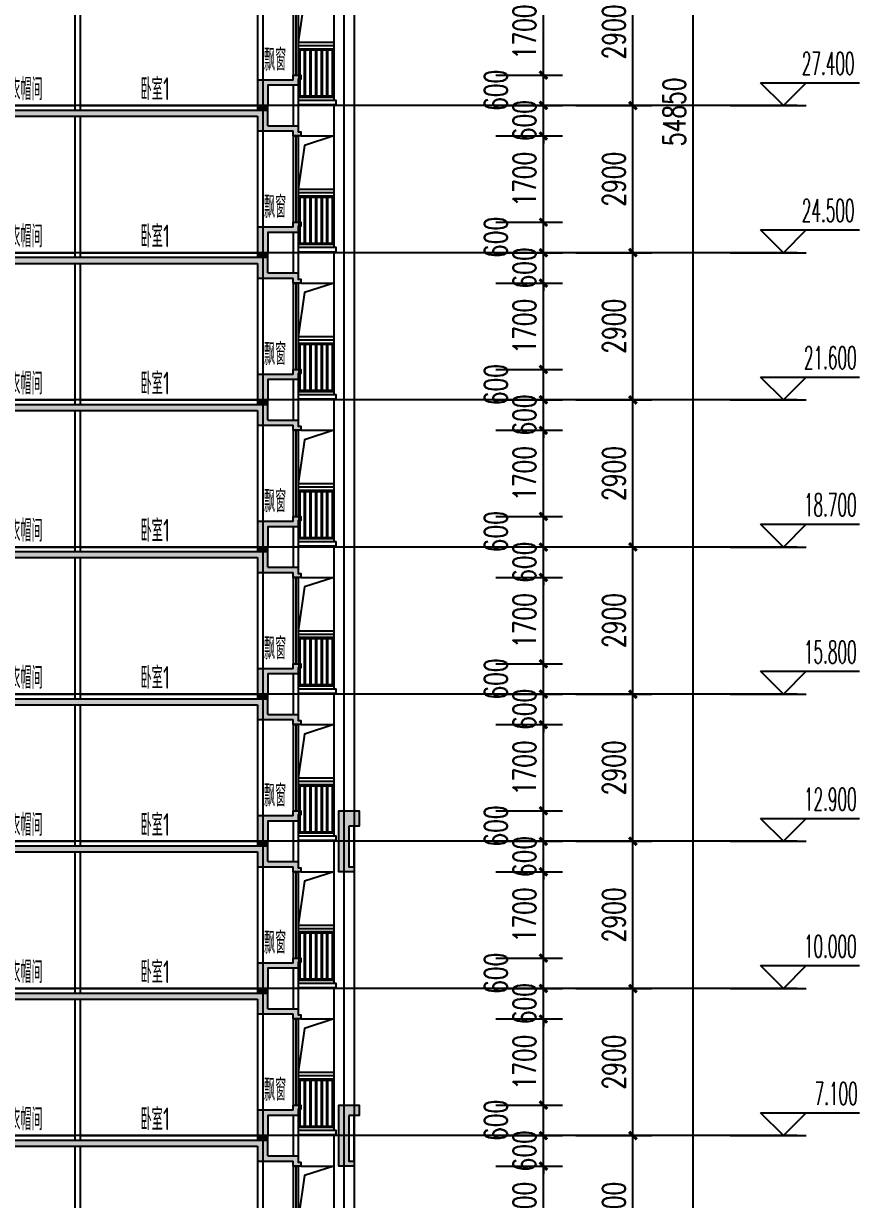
# Model space of a CAD drawing. Extents: x -59851 to 653804, y -249523 to 437614.
# Drawn here: x 556384 to 572857, y 370430 to 393604 of the extents above; entities that cross this region are included whole.
import ezdxf

# ---------------------------------------------------------------- set-up
doc = ezdxf.new("R2010")
doc.units = 0
doc.header["$LTSCALE"] = 1000
doc.header["$MEASUREMENT"] = 0
for name, color, linetype in [('A-看线', 105, 'Continuous'), ('A-第三道尺寸线', 105, 'Continuous'), ('DIM_ELEV', 3, 'Continuous'), ('DOTE', 16, 'Continuous'), ('PUB_DIM', 3, 'Continuous'), ('PUB_HATCH', 8, 'Continuous'), ('PUB_TEXT', 7, 'Continuous'), ('WALL', 2, 'Continuous'), ('WINDOW', 4, 'Continuous'), ('剖面构造层', 7, 'Continuous')]:
    doc.layers.add(name, color=color, linetype=linetype)
doc.styles.add('_TCH_DIM', font='SIMPLEX.shx', dxfattribs={"width": 0.7, "bigfont": 'GBCBIG.shx'})
doc.styles.add('_TCH_DIM_T3', font='SIMPLEX.shx', dxfattribs={"width": 0.705882, "bigfont": 'GBCBIG.shx'})
doc.styles.get("Standard").update_dxf_attribs({"font": 'gbenor.shx', "width": 0.7, "bigfont": 'gbcbig.shx'})
doc.dimstyles.new('_TCH_ARCH&&150', dxfattribs={"dimtxt": 446.25, "dimasz": 150, "dimexe": 375, "dimexo": 450, "dimgap": 150, "dimtad": 1, "dimdec": 0, "dimzin": 0, "dimdsep": 46, "dimtxsty": '_TCH_DIM_T3', "dimblk": 'ARCHTICK', "dimcen": 0.09, "dimclrt": 7, "dimazin": 2, "dimtfac": 1, "dimtdec": 0, "dimtix": 1, "dimtmove": 2, "dimatfit": 3, "dimfxl": 0, "dimtolj": 1, "dimtzin": 0, "dimarcsym": 0})

# ---------------------------------------------------------------- blocks, each defined once
blk = doc.blocks.new('jfdskajkj')
for p, q in [((349765, 362647), (350465, 362647)), ((349765, 362582), (350465, 362582)), ((349765, 362517), (350465, 362517)), ((349765, 362492), (350465, 362492)), ((349775, 362492), (349775, 361587)), ((349795, 362492), (349795, 361587)), ((349885, 362492), (349885, 361587)), ((349905, 362492), (349905, 361587)), ((349995, 362492), (349995, 361587)), ((350015, 362492), (350015, 361587)), ((350105, 362492), (350105, 361587)), ((350125, 362492), (350125, 361587)), ((350215, 362492), (350215, 361587)), ((350235, 362492), (350235, 361587)), ((350325, 362492), (350325, 361587)), ((350345, 362492), (350345, 361587)), ((350435, 362492), (350435, 361587)), ((350455, 362492), (350455, 361587)), ((349765, 361587), (350465, 361587)), ((349765, 361562), (350465, 361562))]:
    blk.add_line(p, q)
blk = doc.blocks.new('sssection0407')
at = {"layer": 'PUB_HATCH'}
h = blk.add_hatch(color=256, dxfattribs=at)
h.dxf.hatch_style = 1
h.paths.add_polyline_path([(347646, 363897), (347046, 363897), (347046, 364207), (346946, 364207), (346946, 363797), (347546, 363797), (347546, 363697), (347646, 363697), (347696, 363697), (347696, 363777), (347646, 363777)])
h.paths.add_polyline_path([(346946, 364207), (341246, 364207), (341246, 364187), (340346, 364187), (340346, 363897), (339746, 363897), (339746, 364297), (339646, 364297), (339646, 363797), (339746, 363797), (340446, 363797), (340446, 364067), (341246, 364067), (341246, 363797), (341446, 363797), (341446, 364087), (346846, 364087), (346846, 363797), (346946, 363797)])
h.paths.add_polyline_path([(339646, 364297), (339546, 364297), (339546, 364197), (338146, 364197), (338146, 363797), (338246, 363797), (338246, 364077), (339546, 364077), (339546, 363797), (339646, 363797)])
h.paths.add_polyline_path([(338146, 364197), (338046, 364197), (338046, 363797), (338146, 363797)])
h.paths.add_polyline_path([(332346, 364247), (329646, 364247), (329646, 363797), (329746, 363797), (329746, 364127), (332246, 364127), (332246, 363797), (332346, 363797)])
h.paths.add_polyline_path([(329646, 364247), (329546, 364247), (329546, 363797), (329646, 363797)])
h.paths.add_polyline_path([(334146, 364197), (332746, 364197), (332746, 364077), (334046, 364077), (334046, 363797), (334146, 363797)])
h.paths.add_polyline_path([(332746, 364197), (332446, 364197), (332446, 364247), (332346, 364247), (332346, 363797), (332446, 363797), (332446, 364077), (332746, 364077)])
h.paths.add_polyline_path([(334246, 364197), (334146, 364197), (334146, 363797), (334246, 363797)])
h = blk.add_hatch(color=256, dxfattribs=at)
h.dxf.hatch_style = 1
h.paths.add_polyline_path([(346946, 364297), (346846, 364297), (346846, 364207), (346946, 364207)])
h.paths.add_polyline_path([(347046, 364297), (346946, 364297), (346946, 364207), (347046, 364207)])
h = blk.add_hatch(color=256, dxfattribs=at)
h.dxf.hatch_style = 1
h.paths.add_polyline_path([(346946, 361897), (346846, 361897), (346846, 361397), (346946, 361397)])
h.paths.add_polyline_path([(347646, 361917), (347656, 361917), (347656, 361997), (347546, 361997), (347546, 361897), (346946, 361897), (346946, 361397), (347046, 361397), (347046, 361797), (347646, 361797)])
h.paths.add_polyline_path([(347676, 361997), (347656, 361997), (347656, 361917), (347676, 361917)])
h.paths.add_polyline_path([(347696, 361997), (347676, 361997), (347676, 361917), (347696, 361917)])
at = {"layer": 'A-看线'}
for points in [[(348346, 364297), (348346, 361497)], [(348746, 364297), (348746, 361397)], [(346846, 363797), (346846, 361897)], [(348346, 363697), (347769, 363511), (347646, 362647)], [(347696, 363697), (348346, 363697)], [(347646, 361417), (348396, 361417), (348396, 361497), (347646, 361497)], [(348346, 361417), (348346, 361397)]]:
    blk.add_lwpolyline(points, dxfattribs=at)
at = {"layer": 'WALL'}
for p, q in [((347546, 363697), (347646, 363697)), ((347546, 361997), (347646, 361997))]:
    blk.add_line(p, q, dxfattribs=at)
for points in [[(343246, 364297), (343246, 364207)], [(343346, 364297), (343346, 364207)], [(346846, 364297), (346846, 364207)], [(347046, 363897), (347046, 364297)], [(347546, 364297), (347546, 363897)], [(347646, 364297), (347646, 363777), (347696, 363777), (347696, 363697), (347546, 363697), (347546, 363797)], [(341246, 364207), (347046, 364207)], [(341446, 364087), (346846, 364087)], [(343246, 364087), (343246, 361397)], [(343346, 364087), (343346, 361397)], [(346846, 364087), (346846, 363797), (347546, 363797)], [(347046, 363897), (347646, 363897)], [(347546, 361897), (347546, 361997), (347696, 361997), (347696, 361917), (347646, 361917), (347646, 361397)], [(347546, 361897), (346846, 361897), (346846, 361397)], [(347646, 361797), (347046, 361797), (347046, 361397)], [(347546, 361797), (347546, 361397)]]:
    blk.add_lwpolyline(points, dxfattribs=at)
at = {"layer": 'WINDOW'}
for points in [[(347546, 363697), (347546, 361997)], [(347596, 363697), (347596, 361997)], [(347646, 363697), (347646, 361997)]]:
    blk.add_lwpolyline(points, dxfattribs=at)
at = {"layer": '剖面构造层'}
for points in [[(341346, 364297), (343246, 364297)], [(343346, 364297), (346846, 364297)]]:
    blk.add_lwpolyline(points, dxfattribs=at)
at = {"layer": 'A-看线'}
blk.add_blockref('jfdskajkj', (-2120, 0), dxfattribs=at)
at = {"layer": 'PUB_TEXT', "width": 0.7}
for s, height, p in [('飘窗', 434, (346971, 362082)), ('衣帽间', 434, (341953, 361502)), ('卧室', 434, (344540, 361502)), ('1', 450, (344982, 361502))]:
    blk.add_text(s, height=height, dxfattribs=at).set_placement(p)
blk = doc.blocks.new('_ArchTick')
at = {"color": 0, "linetype": 'ByBlock', "const_width": 0.4}
blk.add_lwpolyline([(-0.5, -0.5), (0.5, 0.5)], dxfattribs=at)
blk = doc.blocks.new('*D4909')
at = {"layer": 'Defpoints', "color": 0, "transparency": 16777216}
for p in [(567982, 419288), (569581, 419288), (567982, 364438)]:
    blk.add_point(p, dxfattribs=at)
at = {"layer": 'PUB_DIM', "color": 0, "lineweight": -2, "transparency": 16777216}
for p, q in [((568432, 419288), (569956, 419288)), ((569581, 364438), (569581, 419288)), ((568432, 364438), (569956, 364438))]:
    blk.add_line(p, q, dxfattribs=at)
at = {"layer": 'PUB_DIM', "color": 0, "lineweight": -2, "transparency": 16777216, "xscale": 150, "yscale": 150, "zscale": 150}
for p, rotation in [((569581, 419288), 90), ((569581, 364438), 270)]:
    blk.add_blockref('_ArchTick', p, dxfattribs=dict(at, rotation=rotation))
at = {"layer": 'PUB_DIM', "color": 7, "transparency": 16777216, "insert": (569208, 391863), "char_height": 446.2, "attachment_point": 5, "rotation": 90, "style": '_TCH_DIM_T3'}
blk.add_mtext('\\A1;54850', dxfattribs=at)
blk = doc.blocks.new('*D4919')
at = {"layer": 'Defpoints', "color": 0, "transparency": 16777216}
for p in [(566819, 394888), (568392, 394888), (566819, 391988)]:
    blk.add_point(p, dxfattribs=at)
at = {"layer": 'PUB_DIM', "color": 0, "lineweight": -2, "transparency": 16777216}
for p, q in [((567269, 394888), (568767, 394888)), ((568392, 391988), (568392, 394888)), ((567269, 391988), (568767, 391988))]:
    blk.add_line(p, q, dxfattribs=at)
at = {"layer": 'PUB_DIM', "color": 0, "lineweight": -2, "transparency": 16777216, "xscale": 150, "yscale": 150, "zscale": 150}
for p, rotation in [((568392, 394888), 90), ((568392, 391988), 270)]:
    blk.add_blockref('_ArchTick', p, dxfattribs=dict(at, rotation=rotation))
at = {"layer": 'PUB_DIM', "color": 7, "transparency": 16777216, "insert": (568019, 393438), "char_height": 446.2, "attachment_point": 5, "rotation": 90, "style": '_TCH_DIM_T3'}
blk.add_mtext('\\A1;2900', dxfattribs=at)
blk = doc.blocks.new('*D4920')
at = {"layer": 'Defpoints', "color": 0, "transparency": 16777216}
for p in [(566819, 391988), (568392, 391988), (566819, 389088)]:
    blk.add_point(p, dxfattribs=at)
at = {"layer": 'PUB_DIM', "color": 0, "lineweight": -2, "transparency": 16777216}
for p, q in [((567269, 391988), (568767, 391988)), ((568392, 389088), (568392, 391988)), ((567269, 389088), (568767, 389088))]:
    blk.add_line(p, q, dxfattribs=at)
at = {"layer": 'PUB_DIM', "color": 0, "lineweight": -2, "transparency": 16777216, "xscale": 150, "yscale": 150, "zscale": 150}
for p, rotation in [((568392, 391988), 90), ((568392, 389088), 270)]:
    blk.add_blockref('_ArchTick', p, dxfattribs=dict(at, rotation=rotation))
at = {"layer": 'PUB_DIM', "color": 7, "transparency": 16777216, "insert": (568019, 390538), "char_height": 446.2, "attachment_point": 5, "rotation": 90, "style": '_TCH_DIM_T3'}
blk.add_mtext('\\A1;2900', dxfattribs=at)
blk = doc.blocks.new('*D4921')
at = {"layer": 'Defpoints', "color": 0, "transparency": 16777216}
for p in [(566819, 389088), (568392, 389088), (566819, 386188)]:
    blk.add_point(p, dxfattribs=at)
at = {"layer": 'PUB_DIM', "color": 0, "lineweight": -2, "transparency": 16777216}
for p, q in [((567269, 389088), (568767, 389088)), ((568392, 386188), (568392, 389088)), ((567269, 386188), (568767, 386188))]:
    blk.add_line(p, q, dxfattribs=at)
at = {"layer": 'PUB_DIM', "color": 0, "lineweight": -2, "transparency": 16777216, "xscale": 150, "yscale": 150, "zscale": 150}
for p, rotation in [((568392, 389088), 90), ((568392, 386188), 270)]:
    blk.add_blockref('_ArchTick', p, dxfattribs=dict(at, rotation=rotation))
at = {"layer": 'PUB_DIM', "color": 7, "transparency": 16777216, "insert": (568019, 387638), "char_height": 446.2, "attachment_point": 5, "rotation": 90, "style": '_TCH_DIM_T3'}
blk.add_mtext('\\A1;2900', dxfattribs=at)
blk = doc.blocks.new('*D4922')
at = {"layer": 'Defpoints', "color": 0, "transparency": 16777216}
for p in [(566819, 386188), (568392, 386188), (566819, 383288)]:
    blk.add_point(p, dxfattribs=at)
at = {"layer": 'PUB_DIM', "color": 0, "lineweight": -2, "transparency": 16777216}
for p, q in [((567269, 386188), (568767, 386188)), ((568392, 383288), (568392, 386188)), ((567269, 383288), (568767, 383288))]:
    blk.add_line(p, q, dxfattribs=at)
at = {"layer": 'PUB_DIM', "color": 0, "lineweight": -2, "transparency": 16777216, "xscale": 150, "yscale": 150, "zscale": 150}
for p, rotation in [((568392, 386188), 90), ((568392, 383288), 270)]:
    blk.add_blockref('_ArchTick', p, dxfattribs=dict(at, rotation=rotation))
at = {"layer": 'PUB_DIM', "color": 7, "transparency": 16777216, "insert": (568019, 384738), "char_height": 446.2, "attachment_point": 5, "rotation": 90, "style": '_TCH_DIM_T3'}
blk.add_mtext('\\A1;2900', dxfattribs=at)
blk = doc.blocks.new('*D4923')
at = {"layer": 'Defpoints', "color": 0, "transparency": 16777216}
for p in [(566819, 383288), (568392, 383288), (566819, 380388)]:
    blk.add_point(p, dxfattribs=at)
at = {"layer": 'PUB_DIM', "color": 0, "lineweight": -2, "transparency": 16777216}
for p, q in [((567269, 383288), (568767, 383288)), ((568392, 380388), (568392, 383288)), ((567269, 380388), (568767, 380388))]:
    blk.add_line(p, q, dxfattribs=at)
at = {"layer": 'PUB_DIM', "color": 0, "lineweight": -2, "transparency": 16777216, "xscale": 150, "yscale": 150, "zscale": 150}
for p, rotation in [((568392, 383288), 90), ((568392, 380388), 270)]:
    blk.add_blockref('_ArchTick', p, dxfattribs=dict(at, rotation=rotation))
at = {"layer": 'PUB_DIM', "color": 7, "transparency": 16777216, "insert": (568019, 381838), "char_height": 446.2, "attachment_point": 5, "rotation": 90, "style": '_TCH_DIM_T3'}
blk.add_mtext('\\A1;2900', dxfattribs=at)
blk = doc.blocks.new('*D4924')
at = {"layer": 'Defpoints', "color": 0, "transparency": 16777216}
for p in [(566819, 380388), (568392, 380388), (566819, 377488)]:
    blk.add_point(p, dxfattribs=at)
at = {"layer": 'PUB_DIM', "color": 0, "lineweight": -2, "transparency": 16777216}
for p, q in [((567269, 380388), (568767, 380388)), ((568392, 377488), (568392, 380388)), ((567269, 377488), (568767, 377488))]:
    blk.add_line(p, q, dxfattribs=at)
at = {"layer": 'PUB_DIM', "color": 0, "lineweight": -2, "transparency": 16777216, "xscale": 150, "yscale": 150, "zscale": 150}
for p, rotation in [((568392, 380388), 90), ((568392, 377488), 270)]:
    blk.add_blockref('_ArchTick', p, dxfattribs=dict(at, rotation=rotation))
at = {"layer": 'PUB_DIM', "color": 7, "transparency": 16777216, "insert": (568019, 378938), "char_height": 446.2, "attachment_point": 5, "rotation": 90, "style": '_TCH_DIM_T3'}
blk.add_mtext('\\A1;2900', dxfattribs=at)
blk = doc.blocks.new('*D4925')
at = {"layer": 'Defpoints', "color": 0, "transparency": 16777216}
for p in [(566819, 377488), (568392, 377488), (566819, 374588)]:
    blk.add_point(p, dxfattribs=at)
at = {"layer": 'PUB_DIM', "color": 0, "lineweight": -2, "transparency": 16777216}
for p, q in [((567269, 377488), (568767, 377488)), ((568392, 374588), (568392, 377488)), ((567269, 374588), (568767, 374588))]:
    blk.add_line(p, q, dxfattribs=at)
at = {"layer": 'PUB_DIM', "color": 0, "lineweight": -2, "transparency": 16777216, "xscale": 150, "yscale": 150, "zscale": 150}
for p, rotation in [((568392, 377488), 90), ((568392, 374588), 270)]:
    blk.add_blockref('_ArchTick', p, dxfattribs=dict(at, rotation=rotation))
at = {"layer": 'PUB_DIM', "color": 7, "transparency": 16777216, "insert": (568019, 376038), "char_height": 446.2, "attachment_point": 5, "rotation": 90, "style": '_TCH_DIM_T3'}
blk.add_mtext('\\A1;2900', dxfattribs=at)
blk = doc.blocks.new('*D4926')
at = {"layer": 'Defpoints', "color": 0, "transparency": 16777216}
for p in [(566819, 374588), (568392, 374588), (566819, 371688)]:
    blk.add_point(p, dxfattribs=at)
at = {"layer": 'PUB_DIM', "color": 0, "lineweight": -2, "transparency": 16777216}
for p, q in [((567269, 374588), (568767, 374588)), ((568392, 371688), (568392, 374588)), ((567269, 371688), (568767, 371688))]:
    blk.add_line(p, q, dxfattribs=at)
at = {"layer": 'PUB_DIM', "color": 0, "lineweight": -2, "transparency": 16777216, "xscale": 150, "yscale": 150, "zscale": 150}
for p, rotation in [((568392, 374588), 90), ((568392, 371688), 270)]:
    blk.add_blockref('_ArchTick', p, dxfattribs=dict(at, rotation=rotation))
at = {"layer": 'PUB_DIM', "color": 7, "transparency": 16777216, "insert": (568019, 373138), "char_height": 446.2, "attachment_point": 5, "rotation": 90, "style": '_TCH_DIM_T3'}
blk.add_mtext('\\A1;2900', dxfattribs=at)
blk = doc.blocks.new('*D4927')
at = {"layer": 'Defpoints', "color": 0, "transparency": 16777216}
for p in [(566819, 371688), (568392, 371688), (566819, 368788)]:
    blk.add_point(p, dxfattribs=at)
at = {"layer": 'PUB_DIM', "color": 0, "lineweight": -2, "transparency": 16777216}
for p, q in [((567269, 371688), (568767, 371688)), ((568392, 368788), (568392, 371688)), ((567269, 368788), (568767, 368788))]:
    blk.add_line(p, q, dxfattribs=at)
at = {"layer": 'PUB_DIM', "color": 0, "lineweight": -2, "transparency": 16777216, "xscale": 150, "yscale": 150, "zscale": 150}
for p, rotation in [((568392, 371688), 90), ((568392, 368788), 270)]:
    blk.add_blockref('_ArchTick', p, dxfattribs=dict(at, rotation=rotation))
at = {"layer": 'PUB_DIM', "color": 7, "transparency": 16777216, "insert": (568019, 370238), "char_height": 446.2, "attachment_point": 5, "rotation": 90, "style": '_TCH_DIM_T3'}
blk.add_mtext('\\A1;2900', dxfattribs=at)
blk = doc.blocks.new('*D4939')
at = {"layer": 'A-第三道尺寸线', "color": 0, "lineweight": -2, "transparency": 16777216}
for p, q in [((565694, 371088), (567003, 371088)), ((566628, 369388), (566628, 371088)), ((565694, 369388), (567003, 369388))]:
    blk.add_line(p, q, dxfattribs=at)
at = {"layer": 'Defpoints', "color": 0, "transparency": 16777216}
for p in [(565244, 371088), (566628, 371088), (565244, 369388)]:
    blk.add_point(p, dxfattribs=at)
at = {"layer": 'A-第三道尺寸线', "color": 0, "lineweight": -2, "transparency": 16777216, "xscale": 150, "yscale": 150, "zscale": 150}
for p, rotation in [((566628, 371088), 90), ((566628, 369388), 270)]:
    blk.add_blockref('_ArchTick', p, dxfattribs=dict(at, rotation=rotation))
at = {"layer": 'A-第三道尺寸线', "color": 7, "transparency": 16777216, "insert": (566254, 370238), "char_height": 446.2, "attachment_point": 5, "rotation": 90, "style": '_TCH_DIM_T3'}
blk.add_mtext('\\A1;1700', dxfattribs=at)
blk = doc.blocks.new('*D4940')
at = {"layer": 'A-第三道尺寸线', "color": 0, "lineweight": -2, "transparency": 16777216}
for p, q in [((566628, 371688), (566628, 371838)), ((565694, 371688), (567003, 371688)), ((566628, 371088), (566628, 371688)), ((565694, 371088), (567003, 371088)), ((566628, 371088), (566628, 370938))]:
    blk.add_line(p, q, dxfattribs=at)
at = {"layer": 'Defpoints', "color": 0, "transparency": 16777216}
for p in [(565244, 371688), (566628, 371688), (565244, 371088)]:
    blk.add_point(p, dxfattribs=at)
at = {"layer": 'A-第三道尺寸线', "color": 0, "lineweight": -2, "transparency": 16777216, "xscale": 150, "yscale": 150, "zscale": 150}
for p, rotation in [((566628, 371688), 270), ((566628, 371088), 90)]:
    blk.add_blockref('_ArchTick', p, dxfattribs=dict(at, rotation=rotation))
at = {"layer": 'A-第三道尺寸线', "color": 7, "transparency": 16777216, "insert": (566254, 371388), "char_height": 446.2, "attachment_point": 5, "rotation": 90, "style": '_TCH_DIM_T3'}
blk.add_mtext('\\A1;600', dxfattribs=at)
blk = doc.blocks.new('*D4941')
at = {"layer": 'A-第三道尺寸线', "color": 0, "lineweight": -2, "transparency": 16777216}
for p, q in [((565694, 372288), (567003, 372288)), ((566628, 371688), (566628, 372288)), ((565694, 371688), (567003, 371688))]:
    blk.add_line(p, q, dxfattribs=at)
at = {"layer": 'Defpoints', "color": 0, "transparency": 16777216}
for p in [(565244, 372288), (566628, 372288), (565244, 371688)]:
    blk.add_point(p, dxfattribs=at)
at = {"layer": 'A-第三道尺寸线', "color": 0, "lineweight": -2, "transparency": 16777216, "xscale": 150, "yscale": 150, "zscale": 150}
for p, rotation in [((566628, 372288), 90), ((566628, 371688), 270)]:
    blk.add_blockref('_ArchTick', p, dxfattribs=dict(at, rotation=rotation))
at = {"layer": 'A-第三道尺寸线', "color": 7, "transparency": 16777216, "insert": (565690, 371988), "char_height": 446.2, "attachment_point": 5, "rotation": 90, "style": '_TCH_DIM_T3'}
blk.add_mtext('\\A1;600', dxfattribs=at)
blk = doc.blocks.new('*D4942')
at = {"layer": 'A-第三道尺寸线', "color": 0, "lineweight": -2, "transparency": 16777216}
for p, q in [((565694, 373988), (567003, 373988)), ((566628, 372288), (566628, 373988)), ((565694, 372288), (567003, 372288))]:
    blk.add_line(p, q, dxfattribs=at)
at = {"layer": 'Defpoints', "color": 0, "transparency": 16777216}
for p in [(565244, 373988), (566628, 373988), (565244, 372288)]:
    blk.add_point(p, dxfattribs=at)
at = {"layer": 'A-第三道尺寸线', "color": 0, "lineweight": -2, "transparency": 16777216, "xscale": 150, "yscale": 150, "zscale": 150}
for p, rotation in [((566628, 373988), 90), ((566628, 372288), 270)]:
    blk.add_blockref('_ArchTick', p, dxfattribs=dict(at, rotation=rotation))
at = {"layer": 'A-第三道尺寸线', "color": 7, "transparency": 16777216, "insert": (566254, 373138), "char_height": 446.2, "attachment_point": 5, "rotation": 90, "style": '_TCH_DIM_T3'}
blk.add_mtext('\\A1;1700', dxfattribs=at)
blk = doc.blocks.new('*D4943')
at = {"layer": 'A-第三道尺寸线', "color": 0, "lineweight": -2, "transparency": 16777216}
for p, q in [((566628, 374588), (566628, 374738)), ((565694, 374588), (567003, 374588)), ((566628, 373988), (566628, 374588)), ((565694, 373988), (567003, 373988)), ((566628, 373988), (566628, 373838))]:
    blk.add_line(p, q, dxfattribs=at)
at = {"layer": 'Defpoints', "color": 0, "transparency": 16777216}
for p in [(565244, 374588), (566628, 374588), (565244, 373988)]:
    blk.add_point(p, dxfattribs=at)
at = {"layer": 'A-第三道尺寸线', "color": 0, "lineweight": -2, "transparency": 16777216, "xscale": 150, "yscale": 150, "zscale": 150}
for p, rotation in [((566628, 374588), 270), ((566628, 373988), 90)]:
    blk.add_blockref('_ArchTick', p, dxfattribs=dict(at, rotation=rotation))
at = {"layer": 'A-第三道尺寸线', "color": 7, "transparency": 16777216, "insert": (566254, 374288), "char_height": 446.2, "attachment_point": 5, "rotation": 90, "style": '_TCH_DIM_T3'}
blk.add_mtext('\\A1;600', dxfattribs=at)
blk = doc.blocks.new('*D4944')
at = {"layer": 'A-第三道尺寸线', "color": 0, "lineweight": -2, "transparency": 16777216}
for p, q in [((565694, 375188), (567003, 375188)), ((566628, 374588), (566628, 375188)), ((565694, 374588), (567003, 374588))]:
    blk.add_line(p, q, dxfattribs=at)
at = {"layer": 'Defpoints', "color": 0, "transparency": 16777216}
for p in [(565244, 375188), (566628, 375188), (565244, 374588)]:
    blk.add_point(p, dxfattribs=at)
at = {"layer": 'A-第三道尺寸线', "color": 0, "lineweight": -2, "transparency": 16777216, "xscale": 150, "yscale": 150, "zscale": 150}
for p, rotation in [((566628, 375188), 90), ((566628, 374588), 270)]:
    blk.add_blockref('_ArchTick', p, dxfattribs=dict(at, rotation=rotation))
at = {"layer": 'A-第三道尺寸线', "color": 7, "transparency": 16777216, "insert": (565690, 374888), "char_height": 446.2, "attachment_point": 5, "rotation": 90, "style": '_TCH_DIM_T3'}
blk.add_mtext('\\A1;600', dxfattribs=at)
blk = doc.blocks.new('*D4945')
at = {"layer": 'A-第三道尺寸线', "color": 0, "lineweight": -2, "transparency": 16777216}
for p, q in [((565694, 376888), (567003, 376888)), ((566628, 375188), (566628, 376888)), ((565694, 375188), (567003, 375188))]:
    blk.add_line(p, q, dxfattribs=at)
at = {"layer": 'Defpoints', "color": 0, "transparency": 16777216}
for p in [(565244, 376888), (566628, 376888), (565244, 375188)]:
    blk.add_point(p, dxfattribs=at)
at = {"layer": 'A-第三道尺寸线', "color": 0, "lineweight": -2, "transparency": 16777216, "xscale": 150, "yscale": 150, "zscale": 150}
for p, rotation in [((566628, 376888), 90), ((566628, 375188), 270)]:
    blk.add_blockref('_ArchTick', p, dxfattribs=dict(at, rotation=rotation))
at = {"layer": 'A-第三道尺寸线', "color": 7, "transparency": 16777216, "insert": (566254, 376038), "char_height": 446.2, "attachment_point": 5, "rotation": 90, "style": '_TCH_DIM_T3'}
blk.add_mtext('\\A1;1700', dxfattribs=at)
blk = doc.blocks.new('*D4946')
at = {"layer": 'A-第三道尺寸线', "color": 0, "lineweight": -2, "transparency": 16777216}
for p, q in [((566628, 377488), (566628, 377638)), ((565694, 377488), (567003, 377488)), ((566628, 376888), (566628, 377488)), ((565694, 376888), (567003, 376888)), ((566628, 376888), (566628, 376738))]:
    blk.add_line(p, q, dxfattribs=at)
at = {"layer": 'Defpoints', "color": 0, "transparency": 16777216}
for p in [(565244, 377488), (566628, 377488), (565244, 376888)]:
    blk.add_point(p, dxfattribs=at)
at = {"layer": 'A-第三道尺寸线', "color": 0, "lineweight": -2, "transparency": 16777216, "xscale": 150, "yscale": 150, "zscale": 150}
for p, rotation in [((566628, 377488), 270), ((566628, 376888), 90)]:
    blk.add_blockref('_ArchTick', p, dxfattribs=dict(at, rotation=rotation))
at = {"layer": 'A-第三道尺寸线', "color": 7, "transparency": 16777216, "insert": (566254, 377188), "char_height": 446.2, "attachment_point": 5, "rotation": 90, "style": '_TCH_DIM_T3'}
blk.add_mtext('\\A1;600', dxfattribs=at)
blk = doc.blocks.new('*D4947')
at = {"layer": 'A-第三道尺寸线', "color": 0, "lineweight": -2, "transparency": 16777216}
for p, q in [((565694, 378088), (567003, 378088)), ((566628, 377488), (566628, 378088)), ((565694, 377488), (567003, 377488))]:
    blk.add_line(p, q, dxfattribs=at)
at = {"layer": 'Defpoints', "color": 0, "transparency": 16777216}
for p in [(565244, 378088), (566628, 378088), (565244, 377488)]:
    blk.add_point(p, dxfattribs=at)
at = {"layer": 'A-第三道尺寸线', "color": 0, "lineweight": -2, "transparency": 16777216, "xscale": 150, "yscale": 150, "zscale": 150}
for p, rotation in [((566628, 378088), 90), ((566628, 377488), 270)]:
    blk.add_blockref('_ArchTick', p, dxfattribs=dict(at, rotation=rotation))
at = {"layer": 'A-第三道尺寸线', "color": 7, "transparency": 16777216, "insert": (565690, 377788), "char_height": 446.2, "attachment_point": 5, "rotation": 90, "style": '_TCH_DIM_T3'}
blk.add_mtext('\\A1;600', dxfattribs=at)
blk = doc.blocks.new('*D4948')
at = {"layer": 'A-第三道尺寸线', "color": 0, "lineweight": -2, "transparency": 16777216}
for p, q in [((565694, 379788), (567003, 379788)), ((566628, 378088), (566628, 379788)), ((565694, 378088), (567003, 378088))]:
    blk.add_line(p, q, dxfattribs=at)
at = {"layer": 'Defpoints', "color": 0, "transparency": 16777216}
for p in [(565244, 379788), (566628, 379788), (565244, 378088)]:
    blk.add_point(p, dxfattribs=at)
at = {"layer": 'A-第三道尺寸线', "color": 0, "lineweight": -2, "transparency": 16777216, "xscale": 150, "yscale": 150, "zscale": 150}
for p, rotation in [((566628, 379788), 90), ((566628, 378088), 270)]:
    blk.add_blockref('_ArchTick', p, dxfattribs=dict(at, rotation=rotation))
at = {"layer": 'A-第三道尺寸线', "color": 7, "transparency": 16777216, "insert": (566254, 378938), "char_height": 446.2, "attachment_point": 5, "rotation": 90, "style": '_TCH_DIM_T3'}
blk.add_mtext('\\A1;1700', dxfattribs=at)
blk = doc.blocks.new('*D4949')
at = {"layer": 'A-第三道尺寸线', "color": 0, "lineweight": -2, "transparency": 16777216}
for p, q in [((566628, 380388), (566628, 380538)), ((565694, 380388), (567003, 380388)), ((566628, 379788), (566628, 380388)), ((565694, 379788), (567003, 379788)), ((566628, 379788), (566628, 379638))]:
    blk.add_line(p, q, dxfattribs=at)
at = {"layer": 'Defpoints', "color": 0, "transparency": 16777216}
for p in [(565244, 380388), (566628, 380388), (565244, 379788)]:
    blk.add_point(p, dxfattribs=at)
at = {"layer": 'A-第三道尺寸线', "color": 0, "lineweight": -2, "transparency": 16777216, "xscale": 150, "yscale": 150, "zscale": 150}
for p, rotation in [((566628, 380388), 270), ((566628, 379788), 90)]:
    blk.add_blockref('_ArchTick', p, dxfattribs=dict(at, rotation=rotation))
at = {"layer": 'A-第三道尺寸线', "color": 7, "transparency": 16777216, "insert": (566254, 380088), "char_height": 446.2, "attachment_point": 5, "rotation": 90, "style": '_TCH_DIM_T3'}
blk.add_mtext('\\A1;600', dxfattribs=at)
blk = doc.blocks.new('*D4950')
at = {"layer": 'A-第三道尺寸线', "color": 0, "lineweight": -2, "transparency": 16777216}
for p, q in [((565694, 380988), (567003, 380988)), ((566628, 380388), (566628, 380988)), ((565694, 380388), (567003, 380388))]:
    blk.add_line(p, q, dxfattribs=at)
at = {"layer": 'Defpoints', "color": 0, "transparency": 16777216}
for p in [(565244, 380988), (566628, 380988), (565244, 380388)]:
    blk.add_point(p, dxfattribs=at)
at = {"layer": 'A-第三道尺寸线', "color": 0, "lineweight": -2, "transparency": 16777216, "xscale": 150, "yscale": 150, "zscale": 150}
for p, rotation in [((566628, 380988), 90), ((566628, 380388), 270)]:
    blk.add_blockref('_ArchTick', p, dxfattribs=dict(at, rotation=rotation))
at = {"layer": 'A-第三道尺寸线', "color": 7, "transparency": 16777216, "insert": (565690, 380688), "char_height": 446.2, "attachment_point": 5, "rotation": 90, "style": '_TCH_DIM_T3'}
blk.add_mtext('\\A1;600', dxfattribs=at)
blk = doc.blocks.new('*D4951')
at = {"layer": 'A-第三道尺寸线', "color": 0, "lineweight": -2, "transparency": 16777216}
for p, q in [((565694, 382688), (567003, 382688)), ((566628, 380988), (566628, 382688)), ((565694, 380988), (567003, 380988))]:
    blk.add_line(p, q, dxfattribs=at)
at = {"layer": 'Defpoints', "color": 0, "transparency": 16777216}
for p in [(565244, 382688), (566628, 382688), (565244, 380988)]:
    blk.add_point(p, dxfattribs=at)
at = {"layer": 'A-第三道尺寸线', "color": 0, "lineweight": -2, "transparency": 16777216, "xscale": 150, "yscale": 150, "zscale": 150}
for p, rotation in [((566628, 382688), 90), ((566628, 380988), 270)]:
    blk.add_blockref('_ArchTick', p, dxfattribs=dict(at, rotation=rotation))
at = {"layer": 'A-第三道尺寸线', "color": 7, "transparency": 16777216, "insert": (566254, 381838), "char_height": 446.2, "attachment_point": 5, "rotation": 90, "style": '_TCH_DIM_T3'}
blk.add_mtext('\\A1;1700', dxfattribs=at)
blk = doc.blocks.new('*D4952')
at = {"layer": 'A-第三道尺寸线', "color": 0, "lineweight": -2, "transparency": 16777216}
for p, q in [((566628, 383288), (566628, 383438)), ((565694, 383288), (567003, 383288)), ((566628, 382688), (566628, 383288)), ((565694, 382688), (567003, 382688)), ((566628, 382688), (566628, 382538))]:
    blk.add_line(p, q, dxfattribs=at)
at = {"layer": 'Defpoints', "color": 0, "transparency": 16777216}
for p in [(565244, 383288), (566628, 383288), (565244, 382688)]:
    blk.add_point(p, dxfattribs=at)
at = {"layer": 'A-第三道尺寸线', "color": 0, "lineweight": -2, "transparency": 16777216, "xscale": 150, "yscale": 150, "zscale": 150}
for p, rotation in [((566628, 383288), 270), ((566628, 382688), 90)]:
    blk.add_blockref('_ArchTick', p, dxfattribs=dict(at, rotation=rotation))
at = {"layer": 'A-第三道尺寸线', "color": 7, "transparency": 16777216, "insert": (566254, 382988), "char_height": 446.2, "attachment_point": 5, "rotation": 90, "style": '_TCH_DIM_T3'}
blk.add_mtext('\\A1;600', dxfattribs=at)
blk = doc.blocks.new('*D4953')
at = {"layer": 'A-第三道尺寸线', "color": 0, "lineweight": -2, "transparency": 16777216}
for p, q in [((565694, 383888), (567003, 383888)), ((566628, 383288), (566628, 383888)), ((565694, 383288), (567003, 383288))]:
    blk.add_line(p, q, dxfattribs=at)
at = {"layer": 'Defpoints', "color": 0, "transparency": 16777216}
for p in [(565244, 383888), (566628, 383888), (565244, 383288)]:
    blk.add_point(p, dxfattribs=at)
at = {"layer": 'A-第三道尺寸线', "color": 0, "lineweight": -2, "transparency": 16777216, "xscale": 150, "yscale": 150, "zscale": 150}
for p, rotation in [((566628, 383888), 90), ((566628, 383288), 270)]:
    blk.add_blockref('_ArchTick', p, dxfattribs=dict(at, rotation=rotation))
at = {"layer": 'A-第三道尺寸线', "color": 7, "transparency": 16777216, "insert": (565690, 383588), "char_height": 446.2, "attachment_point": 5, "rotation": 90, "style": '_TCH_DIM_T3'}
blk.add_mtext('\\A1;600', dxfattribs=at)
blk = doc.blocks.new('*D4954')
at = {"layer": 'A-第三道尺寸线', "color": 0, "lineweight": -2, "transparency": 16777216}
for p, q in [((565694, 385588), (567003, 385588)), ((566628, 383888), (566628, 385588)), ((565694, 383888), (567003, 383888))]:
    blk.add_line(p, q, dxfattribs=at)
at = {"layer": 'Defpoints', "color": 0, "transparency": 16777216}
for p in [(565244, 385588), (566628, 385588), (565244, 383888)]:
    blk.add_point(p, dxfattribs=at)
at = {"layer": 'A-第三道尺寸线', "color": 0, "lineweight": -2, "transparency": 16777216, "xscale": 150, "yscale": 150, "zscale": 150}
for p, rotation in [((566628, 385588), 90), ((566628, 383888), 270)]:
    blk.add_blockref('_ArchTick', p, dxfattribs=dict(at, rotation=rotation))
at = {"layer": 'A-第三道尺寸线', "color": 7, "transparency": 16777216, "insert": (566254, 384738), "char_height": 446.2, "attachment_point": 5, "rotation": 90, "style": '_TCH_DIM_T3'}
blk.add_mtext('\\A1;1700', dxfattribs=at)
blk = doc.blocks.new('*D4955')
at = {"layer": 'A-第三道尺寸线', "color": 0, "lineweight": -2, "transparency": 16777216}
for p, q in [((566628, 386188), (566628, 386338)), ((565694, 386188), (567003, 386188)), ((566628, 385588), (566628, 386188)), ((565694, 385588), (567003, 385588)), ((566628, 385588), (566628, 385438))]:
    blk.add_line(p, q, dxfattribs=at)
at = {"layer": 'Defpoints', "color": 0, "transparency": 16777216}
for p in [(565244, 386188), (566628, 386188), (565244, 385588)]:
    blk.add_point(p, dxfattribs=at)
at = {"layer": 'A-第三道尺寸线', "color": 0, "lineweight": -2, "transparency": 16777216, "xscale": 150, "yscale": 150, "zscale": 150}
for p, rotation in [((566628, 386188), 270), ((566628, 385588), 90)]:
    blk.add_blockref('_ArchTick', p, dxfattribs=dict(at, rotation=rotation))
at = {"layer": 'A-第三道尺寸线', "color": 7, "transparency": 16777216, "insert": (566254, 385888), "char_height": 446.2, "attachment_point": 5, "rotation": 90, "style": '_TCH_DIM_T3'}
blk.add_mtext('\\A1;600', dxfattribs=at)
blk = doc.blocks.new('*D4956')
at = {"layer": 'A-第三道尺寸线', "color": 0, "lineweight": -2, "transparency": 16777216}
for p, q in [((565694, 386788), (567003, 386788)), ((566628, 386188), (566628, 386788)), ((565694, 386188), (567003, 386188))]:
    blk.add_line(p, q, dxfattribs=at)
at = {"layer": 'Defpoints', "color": 0, "transparency": 16777216}
for p in [(565244, 386788), (566628, 386788), (565244, 386188)]:
    blk.add_point(p, dxfattribs=at)
at = {"layer": 'A-第三道尺寸线', "color": 0, "lineweight": -2, "transparency": 16777216, "xscale": 150, "yscale": 150, "zscale": 150}
for p, rotation in [((566628, 386788), 90), ((566628, 386188), 270)]:
    blk.add_blockref('_ArchTick', p, dxfattribs=dict(at, rotation=rotation))
at = {"layer": 'A-第三道尺寸线', "color": 7, "transparency": 16777216, "insert": (565690, 386488), "char_height": 446.2, "attachment_point": 5, "rotation": 90, "style": '_TCH_DIM_T3'}
blk.add_mtext('\\A1;600', dxfattribs=at)
blk = doc.blocks.new('*D4957')
at = {"layer": 'A-第三道尺寸线', "color": 0, "lineweight": -2, "transparency": 16777216}
for p, q in [((565694, 388488), (567003, 388488)), ((566628, 386788), (566628, 388488)), ((565694, 386788), (567003, 386788))]:
    blk.add_line(p, q, dxfattribs=at)
at = {"layer": 'Defpoints', "color": 0, "transparency": 16777216}
for p in [(565244, 388488), (566628, 388488), (565244, 386788)]:
    blk.add_point(p, dxfattribs=at)
at = {"layer": 'A-第三道尺寸线', "color": 0, "lineweight": -2, "transparency": 16777216, "xscale": 150, "yscale": 150, "zscale": 150}
for p, rotation in [((566628, 388488), 90), ((566628, 386788), 270)]:
    blk.add_blockref('_ArchTick', p, dxfattribs=dict(at, rotation=rotation))
at = {"layer": 'A-第三道尺寸线', "color": 7, "transparency": 16777216, "insert": (566254, 387638), "char_height": 446.2, "attachment_point": 5, "rotation": 90, "style": '_TCH_DIM_T3'}
blk.add_mtext('\\A1;1700', dxfattribs=at)
blk = doc.blocks.new('*D4958')
at = {"layer": 'A-第三道尺寸线', "color": 0, "lineweight": -2, "transparency": 16777216}
for p, q in [((566628, 389088), (566628, 389238)), ((565694, 389088), (567003, 389088)), ((566628, 388488), (566628, 389088)), ((565694, 388488), (567003, 388488)), ((566628, 388488), (566628, 388338))]:
    blk.add_line(p, q, dxfattribs=at)
at = {"layer": 'Defpoints', "color": 0, "transparency": 16777216}
for p in [(565244, 389088), (566628, 389088), (565244, 388488)]:
    blk.add_point(p, dxfattribs=at)
at = {"layer": 'A-第三道尺寸线', "color": 0, "lineweight": -2, "transparency": 16777216, "xscale": 150, "yscale": 150, "zscale": 150}
for p, rotation in [((566628, 389088), 270), ((566628, 388488), 90)]:
    blk.add_blockref('_ArchTick', p, dxfattribs=dict(at, rotation=rotation))
at = {"layer": 'A-第三道尺寸线', "color": 7, "transparency": 16777216, "insert": (566254, 388788), "char_height": 446.2, "attachment_point": 5, "rotation": 90, "style": '_TCH_DIM_T3'}
blk.add_mtext('\\A1;600', dxfattribs=at)
blk = doc.blocks.new('*D4959')
at = {"layer": 'A-第三道尺寸线', "color": 0, "lineweight": -2, "transparency": 16777216}
for p, q in [((565694, 389688), (567003, 389688)), ((566628, 389088), (566628, 389688)), ((565694, 389088), (567003, 389088))]:
    blk.add_line(p, q, dxfattribs=at)
at = {"layer": 'Defpoints', "color": 0, "transparency": 16777216}
for p in [(565244, 389688), (566628, 389688), (565244, 389088)]:
    blk.add_point(p, dxfattribs=at)
at = {"layer": 'A-第三道尺寸线', "color": 0, "lineweight": -2, "transparency": 16777216, "xscale": 150, "yscale": 150, "zscale": 150}
for p, rotation in [((566628, 389688), 90), ((566628, 389088), 270)]:
    blk.add_blockref('_ArchTick', p, dxfattribs=dict(at, rotation=rotation))
at = {"layer": 'A-第三道尺寸线', "color": 7, "transparency": 16777216, "insert": (565690, 389388), "char_height": 446.2, "attachment_point": 5, "rotation": 90, "style": '_TCH_DIM_T3'}
blk.add_mtext('\\A1;600', dxfattribs=at)
blk = doc.blocks.new('*D4960')
at = {"layer": 'A-第三道尺寸线', "color": 0, "lineweight": -2, "transparency": 16777216}
for p, q in [((565694, 391388), (567003, 391388)), ((566628, 389688), (566628, 391388)), ((565694, 389688), (567003, 389688))]:
    blk.add_line(p, q, dxfattribs=at)
at = {"layer": 'Defpoints', "color": 0, "transparency": 16777216}
for p in [(565244, 391388), (566628, 391388), (565244, 389688)]:
    blk.add_point(p, dxfattribs=at)
at = {"layer": 'A-第三道尺寸线', "color": 0, "lineweight": -2, "transparency": 16777216, "xscale": 150, "yscale": 150, "zscale": 150}
for p, rotation in [((566628, 391388), 90), ((566628, 389688), 270)]:
    blk.add_blockref('_ArchTick', p, dxfattribs=dict(at, rotation=rotation))
at = {"layer": 'A-第三道尺寸线', "color": 7, "transparency": 16777216, "insert": (566254, 390538), "char_height": 446.2, "attachment_point": 5, "rotation": 90, "style": '_TCH_DIM_T3'}
blk.add_mtext('\\A1;1700', dxfattribs=at)
blk = doc.blocks.new('*D4961')
at = {"layer": 'A-第三道尺寸线', "color": 0, "lineweight": -2, "transparency": 16777216}
for p, q in [((566628, 391988), (566628, 392138)), ((565694, 391988), (567003, 391988)), ((566628, 391388), (566628, 391988)), ((565694, 391388), (567003, 391388)), ((566628, 391388), (566628, 391238))]:
    blk.add_line(p, q, dxfattribs=at)
at = {"layer": 'Defpoints', "color": 0, "transparency": 16777216}
for p in [(565244, 391988), (566628, 391988), (565244, 391388)]:
    blk.add_point(p, dxfattribs=at)
at = {"layer": 'A-第三道尺寸线', "color": 0, "lineweight": -2, "transparency": 16777216, "xscale": 150, "yscale": 150, "zscale": 150}
for p, rotation in [((566628, 391988), 270), ((566628, 391388), 90)]:
    blk.add_blockref('_ArchTick', p, dxfattribs=dict(at, rotation=rotation))
at = {"layer": 'A-第三道尺寸线', "color": 7, "transparency": 16777216, "insert": (566254, 391688), "char_height": 446.2, "attachment_point": 5, "rotation": 90, "style": '_TCH_DIM_T3'}
blk.add_mtext('\\A1;600', dxfattribs=at)
blk = doc.blocks.new('*D4962')
at = {"layer": 'A-第三道尺寸线', "color": 0, "lineweight": -2, "transparency": 16777216}
for p, q in [((565694, 392588), (567003, 392588)), ((566628, 391988), (566628, 392588)), ((565694, 391988), (567003, 391988))]:
    blk.add_line(p, q, dxfattribs=at)
at = {"layer": 'Defpoints', "color": 0, "transparency": 16777216}
for p in [(565244, 392588), (566628, 392588), (565244, 391988)]:
    blk.add_point(p, dxfattribs=at)
at = {"layer": 'A-第三道尺寸线', "color": 0, "lineweight": -2, "transparency": 16777216, "xscale": 150, "yscale": 150, "zscale": 150}
for p, rotation in [((566628, 392588), 90), ((566628, 391988), 270)]:
    blk.add_blockref('_ArchTick', p, dxfattribs=dict(at, rotation=rotation))
at = {"layer": 'A-第三道尺寸线', "color": 7, "transparency": 16777216, "insert": (565690, 392288), "char_height": 446.2, "attachment_point": 5, "rotation": 90, "style": '_TCH_DIM_T3'}
blk.add_mtext('\\A1;600', dxfattribs=at)
blk = doc.blocks.new('*D4963')
at = {"layer": 'A-第三道尺寸线', "color": 0, "lineweight": -2, "transparency": 16777216}
for p, q in [((565694, 394288), (567003, 394288)), ((566628, 392588), (566628, 394288)), ((565694, 392588), (567003, 392588))]:
    blk.add_line(p, q, dxfattribs=at)
at = {"layer": 'Defpoints', "color": 0, "transparency": 16777216}
for p in [(565244, 394288), (566628, 394288), (565244, 392588)]:
    blk.add_point(p, dxfattribs=at)
at = {"layer": 'A-第三道尺寸线', "color": 0, "lineweight": -2, "transparency": 16777216, "xscale": 150, "yscale": 150, "zscale": 150}
for p, rotation in [((566628, 394288), 90), ((566628, 392588), 270)]:
    blk.add_blockref('_ArchTick', p, dxfattribs=dict(at, rotation=rotation))
at = {"layer": 'A-第三道尺寸线', "color": 7, "transparency": 16777216, "insert": (566254, 393438), "char_height": 446.2, "attachment_point": 5, "rotation": 90, "style": '_TCH_DIM_T3'}
blk.add_mtext('\\A1;1700', dxfattribs=at)

msp = doc.modelspace()

# ---------------------------------------------------------------- hatches: boundary and pattern name
at = {"layer": 'PUB_HATCH'}
h = msp.add_hatch(color=256, dxfattribs=at)
h.dxf.hatch_style = 1
h.paths.add_polyline_path([(562696.5, 378087.8), (562596.5, 378087.8), (562596.5, 377487.8), (562696.5, 377487.8)])
h.paths.add_polyline_path([(562796.5, 377787.8), (562896.5, 377787.8), (562896.5, 378087.8), (562696.5, 378087.8), (562696.5, 377487.8), (562796.5, 377487.8)])
h.paths.add_polyline_path([(562896.5, 377787.8), (562996.5, 377787.8), (562996.5, 378087.8), (562896.5, 378087.8)])
h.paths.add_polyline_path([(562796.5, 377487.8), (562696.5, 377487.8), (562696.5, 376887.8), (562896.5, 376887.8), (562896.5, 376987.8), (562796.5, 376987.8)])
h.paths.add_polyline_path([(562596.5, 376887.8), (562696.5, 376887.8), (562696.5, 377487.8), (562596.5, 377487.8)])
h = msp.add_hatch(color=256, dxfattribs=at)
h.dxf.hatch_style = 1
h.paths.add_polyline_path([(562696.5, 372287.8), (562596.5, 372287.8), (562596.5, 371687.8), (562696.5, 371687.8)])
h.paths.add_polyline_path([(562896.5, 372287.8), (562696.5, 372287.8), (562696.5, 371687.8), (562796.5, 371687.8), (562796.5, 372087.8), (562896.5, 372087.8)])
h.paths.add_polyline_path([(562996.5, 372287.8), (562896.5, 372287.8), (562896.5, 372087.8), (562996.5, 372087.8)])
h.paths.add_polyline_path([(562796.5, 371687.8), (562696.5, 371687.8), (562696.5, 371087.8), (562896.5, 371087.8), (562896.5, 371187.8), (562796.5, 371187.8)])
h.paths.add_polyline_path([(562696.5, 371687.8), (562596.5, 371687.8), (562596.5, 371087.8), (562696.5, 371087.8)])

# ---------------------------------------------------------------- linework, layer by layer
at = {"layer": 'DIM_ELEV'}
for p, q in [((571359.3, 391987.8), (570909.3, 392437.8)), ((570909.3, 392437.8), (572856.6, 392437.8)), ((571359.3, 391987.8), (571809.3, 392437.8)), ((570309.3, 391987.8), (571809.3, 391987.8)), ((571359.3, 389087.8), (570909.3, 389537.8)), ((570909.3, 389537.8), (572856.6, 389537.8)), ((571359.3, 389087.8), (571809.3, 389537.8)), ((570309.3, 389087.8), (571809.3, 389087.8)), ((571359.3, 386187.8), (570909.3, 386637.8)), ((570909.3, 386637.8), (572856.6, 386637.8)), ((571359.3, 386187.8), (571809.3, 386637.8)), ((570309.3, 386187.8), (571809.3, 386187.8)), ((571359.3, 383287.8), (570909.3, 383737.8)), ((570909.3, 383737.8), (572856.6, 383737.8)), ((571359.3, 383287.8), (571809.3, 383737.8)), ((570309.3, 383287.8), (571809.3, 383287.8)), ((571359.3, 380387.8), (570909.3, 380837.8)), ((570909.3, 380837.8), (572856.6, 380837.8)), ((571359.3, 380387.8), (571809.3, 380837.8)), ((570309.3, 380387.8), (571809.3, 380387.8)), ((571359.3, 377487.8), (570909.3, 377937.8)), ((570909.3, 377937.8), (572856.6, 377937.8)), ((571359.3, 377487.8), (571809.3, 377937.8)), ((570309.3, 377487.8), (571809.3, 377487.8)), ((571359.3, 374587.8), (570909.3, 375037.8)), ((570909.3, 375037.8), (572856.6, 375037.8)), ((571359.3, 374587.8), (571809.3, 375037.8)), ((570309.3, 374587.8), (571809.3, 374587.8)), ((571359.3, 371687.8), (570909.3, 372137.8)), ((570909.3, 372137.8), (572856.6, 372137.8)), ((571359.3, 371687.8), (571809.3, 372137.8)), ((570309.3, 371687.8), (571809.3, 371687.8))]:
    msp.add_line(p, q, dxfattribs=at)
at = {"layer": 'DOTE'}
for p, q in [((561096.5, 423848.2), (561096.5, 358707.4)), ((562696.5, 423848.2), (562696.5, 367587.8)), ((571627.5, 391987.8), (534248, 391987.8)), ((571627.5, 389087.8), (534248, 389087.8)), ((571627.5, 386187.8), (534248, 386187.8)), ((571627.5, 383287.8), (534248, 383287.8)), ((571627.5, 380387.8), (534248, 380387.8)), ((571627.5, 377487.8), (534248, 377487.8)), ((571627.5, 374587.8), (534248, 374587.8)), ((571627.5, 371687.8), (534248, 371687.8))]:
    msp.add_line(p, q, dxfattribs=at)
at = {"layer": 'WALL'}
for points in [[(562796.5, 377787.8), (562796.5, 376987.8), (562896.5, 376987.8), (562896.5, 376887.8), (562596.5, 376887.8), (562596.5, 378087.8), (562996.5, 378087.8), (562996.5, 377787.8), (562796.5, 377787.8)], [(562896.5, 376987.8), (562896.5, 377787.8)], [(562796.5, 372087.8), (562796.5, 371187.8), (562896.5, 371187.8), (562896.5, 371087.8), (562596.5, 371087.8), (562596.5, 372287.8), (562996.5, 372287.8), (562996.5, 372087.8), (562796.5, 372087.8)], [(562896.5, 371187.8), (562896.5, 372087.8)]]:
    msp.add_lwpolyline(points, dxfattribs=at)

# ---------------------------------------------------------------- block references
for p in [(214150.9, 30590.8), (214150.9, 27690.8), (214150.9, 24790.8), (214150.9, 21890.8), (214150.9, 18990.8), (214150.9, 16090.8), (214150.9, 13190.8), (214150.9, 10290.8), (214150.9, 7390.8)]:
    msp.add_blockref('sssection0407', p)

# ---------------------------------------------------------------- texts
at = {"layer": 'PUB_TEXT', "style": '_TCH_DIM', "width": 0.494118}
for s, p in [('27.400', (571719.6, 392595.3)), ('24.500', (571719.6, 389695.3)), ('21.600', (571761.6, 386795.3)), ('18.700', (571761.6, 383895.3)), ('15.800', (571761.6, 380995.3)), ('12.900', (571761.6, 378095.3)), ('10.000', (571761.6, 375195.3)), ('7.100', (571971.6, 372295.3))]:
    msp.add_text(s, height=446.25, dxfattribs=at).set_placement(p)

# ---------------------------------------------------------------- dimensions: what is measured, and where the dimension line sits
at = {"layer": 'A-第三道尺寸线'}
for p1, p2, picture, middle in [((565243.5, 392587.8), (565243.5, 394287.8), '*D4963', (566254.4, 393437.8)), ((565243.5, 391387.8), (565243.5, 391987.8), '*D4961', (566254.4, 391687.8)), ((565243.5, 389687.8), (565243.5, 391387.8), '*D4960', (566254.4, 390537.8)), ((565243.5, 388487.8), (565243.5, 389087.8), '*D4958', (566254.4, 388787.8)), ((565243.5, 386787.8), (565243.5, 388487.8), '*D4957', (566254.4, 387637.8)), ((565243.5, 385587.8), (565243.5, 386187.8), '*D4955', (566254.4, 385887.8)), ((565243.5, 383887.8), (565243.5, 385587.8), '*D4954', (566254.4, 384737.8)), ((565243.5, 382687.8), (565243.5, 383287.8), '*D4952', (566254.4, 382987.8)), ((565243.5, 380987.8), (565243.5, 382687.8), '*D4951', (566254.4, 381837.8)), ((565243.5, 379787.8), (565243.5, 380387.8), '*D4949', (566254.4, 380087.8)), ((565243.5, 378087.8), (565243.5, 379787.8), '*D4948', (566254.4, 378937.8)), ((565243.5, 376887.8), (565243.5, 377487.8), '*D4946', (566254.4, 377187.8)), ((565243.5, 375187.8), (565243.5, 376887.8), '*D4945', (566254.4, 376037.8)), ((565243.5, 373987.8), (565243.5, 374587.8), '*D4943', (566254.4, 374287.8)), ((565243.5, 372287.8), (565243.5, 373987.8), '*D4942', (566254.4, 373137.8)), ((565243.5, 371087.8), (565243.5, 371687.8), '*D4940', (566254.4, 371387.8)), ((565243.5, 369387.8), (565243.5, 371087.8), '*D4939', (566254.4, 370237.8))]:
    dim = msp.add_aligned_dim(p1=p1, p2=p2, distance=-1384.1, dimstyle='_TCH_ARCH&&150', dxfattribs=at)
    dim.commit()
    dim.dimension.update_dxf_attribs({"geometry": picture, "text_midpoint": middle})
for base, p1, p2, picture, middle in [((566627.6, 392587.8), (565243.5, 391987.8), (565243.5, 392587.8), '*D4962', (565690.1, 392287.8)), ((566627.6, 389687.8), (565243.5, 389087.8), (565243.5, 389687.8), '*D4959', (565690.1, 389387.8)), ((566627.6, 386787.8), (565243.5, 386187.8), (565243.5, 386787.8), '*D4956', (565690.1, 386487.8)), ((566627.6, 383887.8), (565243.5, 383287.8), (565243.5, 383887.8), '*D4953', (565690.1, 383587.8)), ((566627.6, 380987.8), (565243.5, 380387.8), (565243.5, 380987.8), '*D4950', (565690.1, 380687.8)), ((566627.6, 378087.8), (565243.5, 377487.8), (565243.5, 378087.8), '*D4947', (565690.1, 377787.8)), ((566627.6, 375187.8), (565243.5, 374587.8), (565243.5, 375187.8), '*D4944', (565690.1, 374887.8)), ((566627.6, 372287.8), (565243.5, 371687.8), (565243.5, 372287.8), '*D4941', (565690.1, 371987.8))]:
    dim = msp.add_linear_dim(base=base, p1=p1, p2=p2, angle=90, dimstyle='_TCH_ARCH&&150', dxfattribs=at)
    dim.commit()
    dim.dimension.update_dxf_attribs({"geometry": picture, "text_midpoint": middle, "dimtype": 161})
at = {"layer": 'PUB_DIM'}
for p1, p2, distance, picture, middle in [((567982.3, 364437.8), (567982.3, 419287.8), -1599, '*D4909', (569208.2, 391862.8)), ((566818.7, 391987.8), (566818.7, 394887.8), -1573.3, '*D4919', (568018.9, 393437.8)), ((566818.7, 389087.8), (566818.7, 391987.8), -1573.3, '*D4920', (568018.9, 390537.8)), ((566818.7, 386187.8), (566818.7, 389087.8), -1573.3, '*D4921', (568018.9, 387637.8)), ((566818.7, 383287.8), (566818.7, 386187.8), -1573.3, '*D4922', (568018.9, 384737.8)), ((566818.7, 380387.8), (566818.7, 383287.8), -1573.3, '*D4923', (568018.9, 381837.8)), ((566818.7, 377487.8), (566818.7, 380387.8), -1573.3, '*D4924', (568018.9, 378937.8)), ((566818.7, 374587.8), (566818.7, 377487.8), -1573.3, '*D4925', (568018.9, 376037.8)), ((566818.7, 371687.8), (566818.7, 374587.8), -1573.3, '*D4926', (568018.9, 373137.8)), ((566818.7, 368787.8), (566818.7, 371687.8), -1573.3, '*D4927', (568018.9, 370237.8))]:
    dim = msp.add_aligned_dim(p1=p1, p2=p2, distance=distance, dimstyle='_TCH_ARCH&&150', dxfattribs=at)
    dim.commit()
    dim.dimension.update_dxf_attribs({"geometry": picture, "text_midpoint": middle})

doc.saveas('drawing.dxf')
